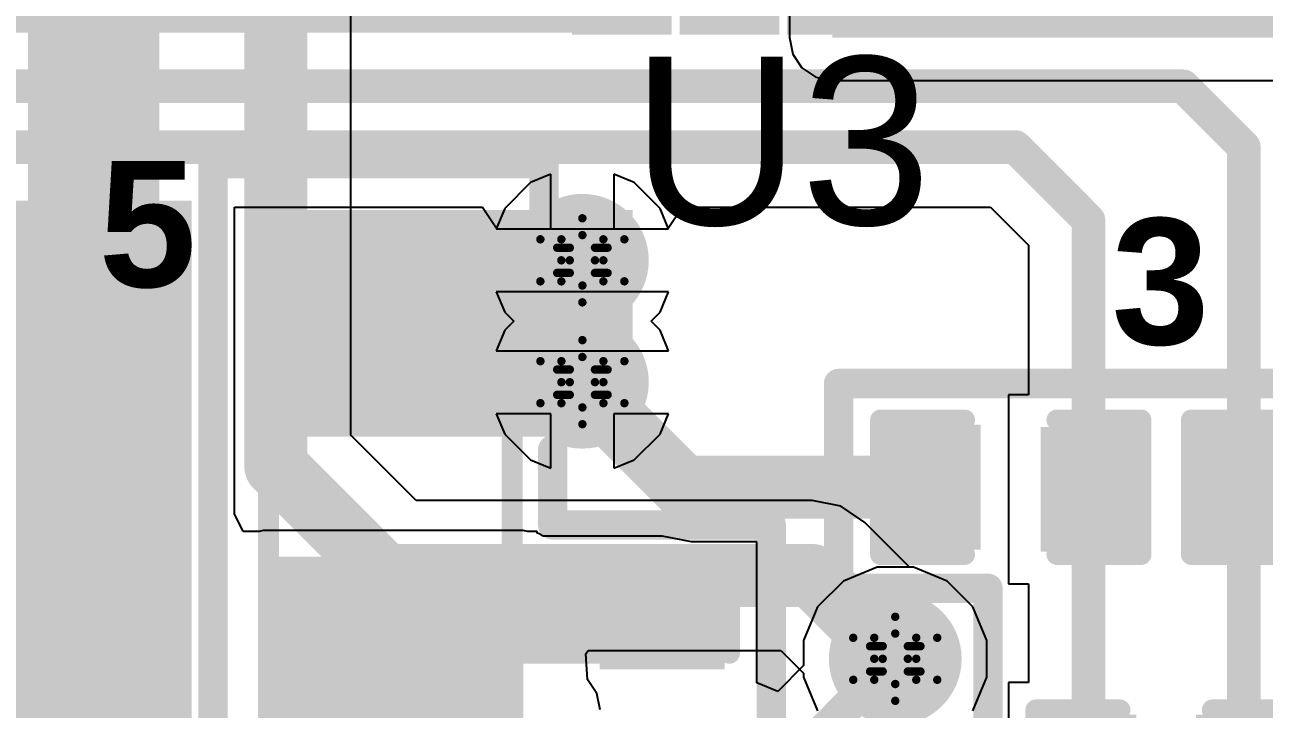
# Model space of a CAD drawing. Header units: inches. Extents: x -18 to 237, y -41 to 211.
# Drawn here: x 24.42 to 31.91, y 100.85 to 104.98 of the extents above; entities that cross this region are included whole.
import ezdxf

# ---------------------------------------------------------------- set-up
doc = ezdxf.new("R2010")
doc.units = ezdxf.units.IN
for name, color, linetype in [('Bottom Layer', 5, 'Continuous'), ('Bottom Solder', 6, 'Continuous'), ('Drill Drawing', 1, 'Continuous'), ('Top Layer', 1, 'Continuous'), ('Top Overlay', 2, 'Continuous'), ('Top Paste', 8, 'Continuous'), ('Top Solder', 216, 'Continuous'), ('Via Holes', 16, 'Continuous')]:
    doc.layers.add(name, color=color, linetype=linetype)
doc.styles.add('Arial', font='', dxfattribs={"height": 0.2})
doc.styles.add('Arial_Bold', font='', dxfattribs={"height": 0.2})
doc.styles.get('Arial').set_extended_font_data('Arial')
doc.styles.get('Arial_Bold').set_extended_font_data('Arial', bold=True)

# ---------------------------------------------------------------- blocks, each defined once
blk = doc.blocks.new('R___0805_8')
at = {"layer": 'Top Layer'}
for points in [[(-1.524, 0.635), (-0.508, 0.635), (-0.508, -0.635), (-1.524, -0.635)], [(0.508, 0.635), (1.524, 0.635), (1.524, -0.635), (0.508, -0.635)]]:
    blk.add_hatch(color=1, dxfattribs=at).paths.add_polyline_path(points)
at = {"layer": 'Top Paste'}
for points in [[(-1.524, 0.635), (-0.508, 0.635), (-0.508, -0.635), (-1.524, -0.635)], [(0.508, 0.635), (1.524, 0.635), (1.524, -0.635), (0.508, -0.635)]]:
    blk.add_hatch(color=8, dxfattribs=at).paths.add_polyline_path(points)
at = {"layer": 'Top Solder'}
for points in [[(-1.6256, 0.7366), (-0.4064, 0.7366), (-0.4064, -0.7366), (-1.6256, -0.7366)], [(0.4064, 0.7366), (1.6256, 0.7366), (1.6256, -0.7366), (0.4064, -0.7366)]]:
    blk.add_hatch(color=216, dxfattribs=at).paths.add_polyline_path(points)
at = {"layer": 'Top Overlay', "const_width": 0.127}
for points in [[(-1.6256, -0.7366), (-1.6256, 0.7366)], [(1.6256, 0.7366), (-1.6256, 0.7366)], [(1.6256, -0.7366), (1.6256, 0.7366)], [(1.6256, -0.7366), (-1.6256, -0.7366)]]:
    blk.add_lwpolyline(points, dxfattribs=at)
at = {"layer": 'Top Overlay', "const_width": 0.0635}
for points in [[(-1.65735, 0.7366, 1), (-1.59385, 0.7366, 1)], [(-1.65735, 0.7366, 1), (-1.59385, 0.7366, 1)], [(1.59385, 0.7366, 1), (1.65735, 0.7366, 1)], [(1.59385, 0.7366, 1), (1.65735, 0.7366, 1)], [(-1.65735, -0.7366, 1), (-1.59385, -0.7366, 1)], [(-1.65735, -0.7366, 1), (-1.59385, -0.7366, 1)], [(1.59385, -0.7366, 1), (1.65735, -0.7366, 1)], [(1.59385, -0.7366, 1), (1.65735, -0.7366, 1)]]:
    blk.add_lwpolyline(points, format="xyb", close=True, dxfattribs=at)
blk = doc.blocks.new('CSD25310Q2_33')
at = {"layer": 'Top Layer'}
for points in [[(-1.15, 0.85), (-0.695, 0.85), (-0.695, 0.45), (-1.15, 0.45)], [(-0.55, 0.85), (0.55, 0.85), (0.55, -0.2), (-0.55, -0.2)], [(1.15, 0.45), (0.695, 0.45), (0.695, 0.85), (1.15, 0.85)], [(-1.15, 0.2), (-0.695, 0.2), (-0.695, -0.2), (-1.15, -0.2)], [(1.15, -0.2), (0.695, -0.2), (0.695, 0.2), (1.15, 0.2)], [(-1.15, -0.45), (-0.695, -0.45), (-0.695, -0.85), (-1.15, -0.85)], [(-0.329, -0.45), (0.521, -0.45), (0.521, -0.85), (-0.329, -0.85)], [(1.15, -0.85), (0.695, -0.85), (0.695, -0.45), (1.15, -0.45)]]:
    blk.add_hatch(color=1, dxfattribs=at).paths.add_polyline_path(points)
at = {"layer": 'Top Paste'}
for points in [[(-0.5, 0.8), (0.5, 0.8), (0.5, -0.15), (-0.5, -0.15)], [(-0.279, -0.5), (0.471, -0.5), (0.471, -0.8), (-0.279, -0.8)]]:
    blk.add_hatch(color=8, dxfattribs=at).paths.add_polyline_path(points)
at = {"layer": 'Top Solder'}
for points in [[(-1.2516, 0.9516), (-0.5934, 0.9516), (-0.5934, 0.3484), (-1.2516, 0.3484)], [(-0.6516, 0.9516), (0.6516, 0.9516), (0.6516, -0.3016), (-0.6516, -0.3016)], [(1.2516, 0.3484), (0.5934, 0.3484), (0.5934, 0.9516), (1.2516, 0.9516)], [(-1.2516, 0.3016), (-0.5934, 0.3016), (-0.5934, -0.3016), (-1.2516, -0.3016)], [(1.2516, -0.3016), (0.5934, -0.3016), (0.5934, 0.3016), (1.2516, 0.3016)], [(-1.2516, -0.3484), (-0.5934, -0.3484), (-0.5934, -0.9516), (-1.2516, -0.9516)], [(-0.4306, -0.3484), (0.6226, -0.3484), (0.6226, -0.9516), (-0.4306, -0.9516)], [(1.2516, -0.9516), (0.5934, -0.9516), (0.5934, -0.3484), (1.2516, -0.3484)]]:
    blk.add_hatch(color=216, dxfattribs=at).paths.add_polyline_path(points)
at = {"layer": 'Top Overlay', "const_width": 0.127}
for points in [[(1, 1.0684), (-1, 1.0684)], [(-1.4478, 0.508), (-1.4478, 0.762)], [(-1.3208, 0.635), (-1.4478, 0.762)], [(-1.4478, 0.508), (-1.3208, 0.635)], [(1, -1.0684), (-1, -1.0684)]]:
    blk.add_lwpolyline(points, dxfattribs=at)
at = {"layer": 'Top Overlay', "const_width": 0.0635}
for points in [[(-1.0318, 1.0684, 1), (-0.9683, 1.0684, 1)], [(0.9683, 1.0684, 1), (1.0318, 1.0684, 1)], [(-1.4795, 0.762, 1), (-1.4161, 0.762, 1)], [(-1.4795, 0.762, 1), (-1.4161, 0.762, 1)], [(-1.3525, 0.635, 1), (-1.2891, 0.635, 1)], [(-1.3525, 0.635, 1), (-1.2891, 0.635, 1)], [(-1.4795, 0.508, 1), (-1.4161, 0.508, 1)], [(-1.4795, 0.508, 1), (-1.4161, 0.508, 1)], [(-1.0318, -1.0684, 1), (-0.9683, -1.0684, 1)], [(0.9683, -1.0684, 1), (1.0318, -1.0684, 1)]]:
    blk.add_lwpolyline(points, format="xyb", close=True, dxfattribs=at)
blk = doc.blocks.new('VLS5045EX_3R3N_102')
at = {"layer": 'Top Layer'}
for points in [[(-2.6, 2.1), (-1, 2.1), (-1, -2.1), (-2.6, -2.1)], [(1, 2.1), (2.6, 2.1), (2.6, -2.1), (1, -2.1)]]:
    blk.add_hatch(color=1, dxfattribs=at).paths.add_polyline_path(points)
at = {"layer": 'Top Paste'}
for points in [[(-2.6, 2.1), (-1, 2.1), (-1, -2.1), (-2.6, -2.1)], [(1, 2.1), (2.6, 2.1), (2.6, -2.1), (1, -2.1)]]:
    blk.add_hatch(color=8, dxfattribs=at).paths.add_polyline_path(points)
at = {"layer": 'Top Solder'}
for points in [[(-2.7016, 2.2016), (-0.8984, 2.2016), (-0.8984, -2.2016), (-2.7016, -2.2016)], [(0.8984, 2.2016), (2.7016, 2.2016), (2.7016, -2.2016), (0.8984, -2.2016)]]:
    blk.add_hatch(color=216, dxfattribs=at).paths.add_polyline_path(points)
at = {"layer": 'Top Overlay', "const_width": 0.127}
for points in [[(-2.54, 2.5654), (2.54, 2.5654)], [(-2.54, 2.5654), (-2.54, 2.3114)], [(2.54, 2.5654), (2.54, 2.3114)], [(-2.54, -2.3114), (-2.54, -2.5654)], [(2.54, -2.3114), (2.54, -2.5654)], [(-2.54, -2.5654), (2.54, -2.5654)]]:
    blk.add_lwpolyline(points, dxfattribs=at)
at = {"layer": 'Top Overlay', "const_width": 0.0635}
for points in [[(-2.5718, 2.5654, 1), (-2.5082, 2.5654, 1)], [(-2.5718, 2.5654, 1), (-2.5082, 2.5654, 1)], [(2.5082, 2.5654, 1), (2.5718, 2.5654, 1)], [(2.5082, 2.5654, 1), (2.5718, 2.5654, 1)], [(-2.5718, 2.3114, 1), (-2.5082, 2.3114, 1)], [(2.5082, 2.3114, 1), (2.5718, 2.3114, 1)], [(-2.5718, -2.3114, 1), (-2.5082, -2.3114, 1)], [(2.5082, -2.3114, 1), (2.5718, -2.3114, 1)], [(-2.5718, -2.5654, 1), (-2.5082, -2.5654, 1)], [(-2.5718, -2.5654, 1), (-2.5082, -2.5654, 1)], [(2.5082, -2.5654, 1), (2.5718, -2.5654, 1)], [(2.5082, -2.5654, 1), (2.5718, -2.5654, 1)]]:
    blk.add_lwpolyline(points, format="xyb", close=True, dxfattribs=at)
blk = doc.blocks.new('C___0402_146')
at = {"layer": 'Top Layer'}
for points in [[(-0.6985, -0.3175), (-0.6985, 0.3175), (-0.2413, 0.3175), (-0.2413, -0.3175)], [(0.2413, -0.3175), (0.2413, 0.3175), (0.6985, 0.3175), (0.6985, -0.3175)]]:
    blk.add_hatch(color=1, dxfattribs=at).paths.add_polyline_path(points)
at = {"layer": 'Top Paste'}
for points in [[(-0.6985, -0.3175), (-0.6985, 0.3175), (-0.2413, 0.3175), (-0.2413, -0.3175)], [(0.2413, -0.3175), (0.2413, 0.3175), (0.6985, 0.3175), (0.6985, -0.3175)]]:
    blk.add_hatch(color=8, dxfattribs=at).paths.add_polyline_path(points)
at = {"layer": 'Top Solder'}
for points in [[(-0.7585, -0.3775), (-0.7585, 0.3775), (-0.1813, 0.3775), (-0.1813, -0.3775)], [(0.1813, -0.3775), (0.1813, 0.3775), (0.7585, 0.3775), (0.7585, -0.3775)]]:
    blk.add_hatch(color=216, dxfattribs=at).paths.add_polyline_path(points)
at = {"layer": 'Top Overlay', "const_width": 0.127}
for points in [[(-0.7874, -0.4064), (-0.7874, 0.4064)], [(-0.2794, 0.4064), (-0.7874, 0.4064)], [(0.7874, 0.4064), (0.2794, 0.4064)], [(0.7874, -0.4064), (0.7874, 0.4064)], [(-0.2794, -0.4064), (-0.7874, -0.4064)], [(0.7874, -0.4064), (0.2794, -0.4064)]]:
    blk.add_lwpolyline(points, dxfattribs=at)
at = {"layer": 'Top Overlay', "const_width": 0.0635}
for points in [[(-0.8191, 0.4064, 1), (-0.7556, 0.4064, 1)], [(-0.8191, 0.4064, 1), (-0.7556, 0.4064, 1)], [(-0.3111, 0.4064, 1), (-0.2477, 0.4064, 1)], [(0.2477, 0.4064, 1), (0.3111, 0.4064, 1)], [(0.7556, 0.4064, 1), (0.8191, 0.4064, 1)], [(0.7556, 0.4064, 1), (0.8191, 0.4064, 1)], [(-0.8191, -0.4064, 1), (-0.7556, -0.4064, 1)], [(-0.8191, -0.4064, 1), (-0.7556, -0.4064, 1)], [(-0.3111, -0.4064, 1), (-0.2477, -0.4064, 1)], [(0.2477, -0.4064, 1), (0.3111, -0.4064, 1)], [(0.7556, -0.4064, 1), (0.8191, -0.4064, 1)], [(0.7556, -0.4064, 1), (0.8191, -0.4064, 1)]]:
    blk.add_lwpolyline(points, format="xyb", close=True, dxfattribs=at)
blk = doc.blocks.new('C___0402_151')
at = {"layer": 'Top Layer'}
for points in [[(-0.6985, -0.3175), (-0.6985, 0.3175), (-0.2413, 0.3175), (-0.2413, -0.3175)], [(0.2413, -0.3175), (0.2413, 0.3175), (0.6985, 0.3175), (0.6985, -0.3175)]]:
    blk.add_hatch(color=1, dxfattribs=at).paths.add_polyline_path(points)
at = {"layer": 'Top Paste'}
for points in [[(-0.6985, -0.3175), (-0.6985, 0.3175), (-0.2413, 0.3175), (-0.2413, -0.3175)], [(0.2413, -0.3175), (0.2413, 0.3175), (0.6985, 0.3175), (0.6985, -0.3175)]]:
    blk.add_hatch(color=8, dxfattribs=at).paths.add_polyline_path(points)
at = {"layer": 'Top Solder'}
for points in [[(-0.7585, -0.3775), (-0.7585, 0.3775), (-0.1813, 0.3775), (-0.1813, -0.3775)], [(0.1813, -0.3775), (0.1813, 0.3775), (0.7585, 0.3775), (0.7585, -0.3775)]]:
    blk.add_hatch(color=216, dxfattribs=at).paths.add_polyline_path(points)
at = {"layer": 'Top Overlay', "const_width": 0.127}
for points in [[(-0.7874, -0.4064), (-0.7874, 0.4064)], [(-0.7874, 0.4064), (-0.2794, 0.4064)], [(0.2794, 0.4064), (0.7874, 0.4064)], [(0.7874, -0.4064), (0.7874, 0.4064)], [(-0.7874, -0.4064), (-0.2794, -0.4064)], [(0.2794, -0.4064), (0.7874, -0.4064)]]:
    blk.add_lwpolyline(points, dxfattribs=at)
at = {"layer": 'Top Overlay', "const_width": 0.0635}
for points in [[(-0.8191, 0.4064, 1), (-0.7556, 0.4064, 1)], [(-0.8191, 0.4064, 1), (-0.7556, 0.4064, 1)], [(-0.3111, 0.4064, 1), (-0.2477, 0.4064, 1)], [(0.2477, 0.4064, 1), (0.3111, 0.4064, 1)], [(0.7556, 0.4064, 1), (0.8191, 0.4064, 1)], [(0.7556, 0.4064, 1), (0.8191, 0.4064, 1)], [(-0.8191, -0.4064, 1), (-0.7556, -0.4064, 1)], [(-0.8191, -0.4064, 1), (-0.7556, -0.4064, 1)], [(-0.3111, -0.4064, 1), (-0.2477, -0.4064, 1)], [(0.2477, -0.4064, 1), (0.3111, -0.4064, 1)], [(0.7556, -0.4064, 1), (0.8191, -0.4064, 1)], [(0.7556, -0.4064, 1), (0.8191, -0.4064, 1)]]:
    blk.add_lwpolyline(points, format="xyb", close=True, dxfattribs=at)
blk = doc.blocks.new('C___0402_152')
at = {"layer": 'Top Layer'}
for points in [[(-0.6985, -0.3175), (-0.6985, 0.3175), (-0.2413, 0.3175), (-0.2413, -0.3175)], [(0.2413, -0.3175), (0.2413, 0.3175), (0.6985, 0.3175), (0.6985, -0.3175)]]:
    blk.add_hatch(color=1, dxfattribs=at).paths.add_polyline_path(points)
at = {"layer": 'Top Paste'}
for points in [[(-0.6985, -0.3175), (-0.6985, 0.3175), (-0.2413, 0.3175), (-0.2413, -0.3175)], [(0.2413, -0.3175), (0.2413, 0.3175), (0.6985, 0.3175), (0.6985, -0.3175)]]:
    blk.add_hatch(color=8, dxfattribs=at).paths.add_polyline_path(points)
at = {"layer": 'Top Solder'}
for points in [[(-0.7585, -0.3775), (-0.7585, 0.3775), (-0.1813, 0.3775), (-0.1813, -0.3775)], [(0.1813, -0.3775), (0.1813, 0.3775), (0.7585, 0.3775), (0.7585, -0.3775)]]:
    blk.add_hatch(color=216, dxfattribs=at).paths.add_polyline_path(points)
at = {"layer": 'Top Overlay', "const_width": 0.127}
for points in [[(-0.7874, 0.4064), (-0.7874, -0.4064)], [(-0.2794, 0.4064), (-0.7874, 0.4064)], [(0.7874, 0.4064), (0.2794, 0.4064)], [(0.7874, 0.4064), (0.7874, -0.4064)], [(-0.2794, -0.4064), (-0.7874, -0.4064)], [(0.7874, -0.4064), (0.2794, -0.4064)]]:
    blk.add_lwpolyline(points, dxfattribs=at)
at = {"layer": 'Top Overlay', "const_width": 0.0635}
for points in [[(-0.8191, 0.4064, 1), (-0.7556, 0.4064, 1)], [(-0.8191, 0.4064, 1), (-0.7556, 0.4064, 1)], [(-0.3111, 0.4064, 1), (-0.2477, 0.4064, 1)], [(0.2477, 0.4064, 1), (0.3111, 0.4064, 1)], [(0.7556, 0.4064, 1), (0.8191, 0.4064, 1)], [(0.7556, 0.4064, 1), (0.8191, 0.4064, 1)], [(-0.8191, -0.4064, 1), (-0.7556, -0.4064, 1)], [(-0.8191, -0.4064, 1), (-0.7556, -0.4064, 1)], [(-0.3111, -0.4064, 1), (-0.2477, -0.4064, 1)], [(0.2477, -0.4064, 1), (0.3111, -0.4064, 1)], [(0.7556, -0.4064, 1), (0.8191, -0.4064, 1)], [(0.7556, -0.4064, 1), (0.8191, -0.4064, 1)]]:
    blk.add_lwpolyline(points, format="xyb", close=True, dxfattribs=at)
blk = doc.blocks.new('C___0402_153')
at = {"layer": 'Top Layer'}
for points in [[(-0.6985, -0.3048), (-0.6985, 0.3302), (-0.2413, 0.3302), (-0.2413, -0.3048)], [(0.2413, -0.3175), (0.2413, 0.3175), (0.6985, 0.3175), (0.6985, -0.3175)]]:
    blk.add_hatch(color=1, dxfattribs=at).paths.add_polyline_path(points)
at = {"layer": 'Top Paste'}
for points in [[(-0.6985, -0.3048), (-0.6985, 0.3302), (-0.2413, 0.3302), (-0.2413, -0.3048)], [(0.2413, -0.3175), (0.2413, 0.3175), (0.6985, 0.3175), (0.6985, -0.3175)]]:
    blk.add_hatch(color=8, dxfattribs=at).paths.add_polyline_path(points)
at = {"layer": 'Top Solder'}
for points in [[(-0.7585, -0.3648), (-0.7585, 0.3902), (-0.1813, 0.3902), (-0.1813, -0.3648)], [(0.1813, -0.3775), (0.1813, 0.3775), (0.7585, 0.3775), (0.7585, -0.3775)]]:
    blk.add_hatch(color=216, dxfattribs=at).paths.add_polyline_path(points)
at = {"layer": 'Top Overlay', "const_width": 0.127}
for points in [[(-0.7874, 0.4064), (-0.7874, -0.4064)], [(-0.2794, 0.4064), (-0.7874, 0.4064)], [(0.7874, 0.4064), (0.2794, 0.4064)], [(0.7874, 0.4064), (0.7874, -0.4064)], [(-0.2794, -0.4064), (-0.7874, -0.4064)], [(0.7874, -0.4064), (0.2794, -0.4064)]]:
    blk.add_lwpolyline(points, dxfattribs=at)
at = {"layer": 'Top Overlay', "const_width": 0.0635}
for points in [[(-0.8191, 0.4064, 1), (-0.7556, 0.4064, 1)], [(-0.8191, 0.4064, 1), (-0.7556, 0.4064, 1)], [(-0.3111, 0.4064, 1), (-0.2477, 0.4064, 1)], [(0.2477, 0.4064, 1), (0.3111, 0.4064, 1)], [(0.7556, 0.4064, 1), (0.8191, 0.4064, 1)], [(0.7556, 0.4064, 1), (0.8191, 0.4064, 1)], [(-0.8191, -0.4064, 1), (-0.7556, -0.4064, 1)], [(-0.8191, -0.4064, 1), (-0.7556, -0.4064, 1)], [(-0.3111, -0.4064, 1), (-0.2477, -0.4064, 1)], [(0.2477, -0.4064, 1), (0.3111, -0.4064, 1)], [(0.7556, -0.4064, 1), (0.8191, -0.4064, 1)], [(0.7556, -0.4064, 1), (0.8191, -0.4064, 1)]]:
    blk.add_lwpolyline(points, format="xyb", close=True, dxfattribs=at)

msp = doc.modelspace()

# ---------------------------------------------------------------- hatches: boundary and pattern name
at = {"layer": 'Bottom Layer'}
for points in [[(24.4348, 99.9012), (25.2286, 99.9012), (25.2286, 107.9784), (24.4348, 107.9784)], [(29.2989, 104.905), (32.0802, 104.905), (32.0802, 107.0975), (29.2989, 107.0975)]]:
    msp.add_hatch(color=5, dxfattribs=at).paths.add_polyline_path(points)
h = msp.add_hatch(color=5, dxfattribs=at)
edge = h.paths.add_edge_path()
edge.add_arc((27.7876, 103.5588), 0.3, 0, 360)
h = msp.add_hatch(color=5, dxfattribs=at)
edge = h.paths.add_edge_path()
edge.add_arc((27.7876, 102.8222), 0.3, 0, 360)
h = msp.add_hatch(color=5, dxfattribs=at)
edge = h.paths.add_edge_path()
edge.add_arc((29.6799, 101.1502), 0.3, 0, 360)
at = {"layer": 'Bottom Solder'}
h = msp.add_hatch(color=6, dxfattribs=at)
edge = h.paths.add_edge_path()
edge.add_arc((27.7876, 103.5588), 0.4016, 0, 360)
h = msp.add_hatch(color=6, dxfattribs=at)
edge = h.paths.add_edge_path()
edge.add_arc((27.7876, 102.8222), 0.4016, 0, 360)
h = msp.add_hatch(color=6, dxfattribs=at)
edge = h.paths.add_edge_path()
edge.add_arc((29.6799, 101.1502), 0.4016, 0, 360)
at = {"layer": 'Top Layer'}
for points in [[(22.3842, 104.9352), (28.2266, 104.9352), (28.2266, 106.504), (22.3842, 106.504)], [(19.6596, 100.2032), (25.4254, 100.2032), (25.4254, 103.9192), (19.6596, 103.9192)], [(25.991, 102.492), (28.0924, 102.492), (28.0924, 103.8636), (25.991, 103.8636)], [(25.8579, 100.1016), (27.4303, 100.1016), (27.4303, 101.6665), (25.8579, 101.6665)]]:
    msp.add_hatch(color=1, dxfattribs=at).paths.add_polyline_path(points)
h = msp.add_hatch(color=1, dxfattribs=at)
edge = h.paths.add_edge_path()
edge.add_arc((27.7876, 103.5588), 0.3, 0, 360)
h = msp.add_hatch(color=1, dxfattribs=at)
edge = h.paths.add_edge_path()
edge.add_arc((27.7876, 102.8222), 0.3, 0, 360)
h = msp.add_hatch(color=1, dxfattribs=at)
edge = h.paths.add_edge_path()
edge.add_arc((29.6799, 101.1502), 0.3, 0, 360)
at = {"layer": 'Top Solder'}
h = msp.add_hatch(color=216, dxfattribs=at)
edge = h.paths.add_edge_path()
edge.add_arc((27.7876, 103.5588), 0.4016, 0, 360)
h = msp.add_hatch(color=216, dxfattribs=at)
edge = h.paths.add_edge_path()
edge.add_arc((27.7876, 102.8222), 0.4016, 0, 360)
h = msp.add_hatch(color=216, dxfattribs=at)
edge = h.paths.add_edge_path()
edge.add_arc((29.6799, 101.1502), 0.4016, 0, 360)
at = {"layer": 'Via Holes'}
h = msp.add_hatch(color=7, dxfattribs=at)
edge = h.paths.add_edge_path()
edge.add_arc((27.7876, 103.5588), 0.15, 0, 360)
h = msp.add_hatch(color=7, dxfattribs=at)
edge = h.paths.add_edge_path()
edge.add_arc((27.7876, 102.8222), 0.15, 0, 360)
h = msp.add_hatch(color=7, dxfattribs=at)
edge = h.paths.add_edge_path()
edge.add_arc((29.6799, 101.1502), 0.15, 0, 360)

# ---------------------------------------------------------------- linework, layer by layer
at = {"layer": 'Bottom Layer'}
for p, q in [((29.0399, 107.0975), (29.0399, 104.905)), ((26.3866, 102.5019), (26.3866, 106.7672)), ((29.0399, 104.905), (29.0596, 104.8059)), ((29.0596, 104.8059), (29.1158, 104.7219)), ((29.1158, 104.7219), (29.1998, 104.6657)), ((29.1998, 104.6657), (29.2989, 104.646)), ((29.2989, 104.646), (32.0802, 104.646)), ((27.5971, 104.0795), (27.4738, 104.0285)), ((27.5971, 103.7493), (27.5971, 104.0795)), ((28.1014, 104.0285), (27.9781, 104.0795)), ((27.9781, 104.0795), (27.9781, 103.7493)), ((27.4738, 104.0285), (27.3179, 103.8726)), ((28.2573, 103.8726), (28.1014, 104.0285)), ((27.3179, 103.8726), (27.2669, 103.7493)), ((28.3083, 103.7493), (28.2573, 103.8726)), ((27.2669, 103.7493), (27.5971, 103.7493)), ((27.9781, 103.7493), (28.3083, 103.7493)), ((28.3083, 103.3683), (27.2669, 103.3683)), ((27.2669, 103.3683), (27.3179, 103.245)), ((28.2573, 103.245), (28.3083, 103.3683)), ((27.3179, 103.245), (27.3724, 103.1905)), ((28.2028, 103.1905), (28.2573, 103.245)), ((27.3724, 103.1905), (27.3179, 103.136)), ((28.2573, 103.136), (28.2028, 103.1905)), ((27.3179, 103.136), (27.2669, 103.0127)), ((28.3083, 103.0127), (28.2573, 103.136)), ((27.2669, 103.0127), (28.3083, 103.0127)), ((27.5971, 102.6317), (27.2669, 102.6317)), ((27.2669, 102.6317), (27.3179, 102.5084)), ((27.5971, 102.3015), (27.5971, 102.6317)), ((28.3083, 102.6317), (27.9781, 102.6317)), ((27.9781, 102.6317), (27.9781, 102.3015)), ((28.2573, 102.5084), (28.3083, 102.6317)), ((26.7815, 102.107), (26.3866, 102.5019)), ((27.3179, 102.5084), (27.4738, 102.3525)), ((28.1014, 102.3525), (28.2573, 102.5084)), ((27.4738, 102.3525), (27.5971, 102.3015)), ((27.9781, 102.3015), (28.1014, 102.3525)), ((29.1764, 102.107), (26.7815, 102.107)), ((29.3498, 102.0725), (29.1764, 102.107)), ((29.4968, 101.9743), (29.3498, 102.0725)), ((29.7668, 101.7042), (29.4968, 101.9743)), ((29.7901, 101.7042), (29.7668, 101.7042)), ((29.9937, 101.6199), (29.7901, 101.7042)), ((30.1496, 101.4641), (29.9937, 101.6199)), ((30.2339, 101.2604), (30.1496, 101.4641)), ((27.8091, 101.1803), (27.8228, 101.2006)), ((27.8228, 101.2006), (28.9886, 101.2006)), ((28.9886, 101.2006), (29.1259, 101.0633)), ((30.2339, 101.04), (30.2339, 101.2604)), ((27.8183, 101.0241), (27.8091, 101.1803)), ((29.1259, 101.0633), (29.1259, 101.04)), ((27.8745, 100.9401), (27.8183, 101.0241)), ((29.1259, 101.04), (29.2102, 100.8364)), ((30.1496, 100.8364), (30.2339, 101.04)), ((27.8942, 100.841), (27.8745, 100.9401))]:
    msp.add_line(p, q, dxfattribs=at)
at = {"layer": 'Bottom Layer', "const_width": 0.381}
for points in [[(25.9334, 102.3142), (25.9334, 107.0975)], [(25.9334, 102.3142), (26.5938, 101.6538)], [(26.5938, 101.6538), (29.1764, 101.6538)], [(29.1764, 101.6538), (29.6799, 101.1502)]]:
    msp.add_lwpolyline(points, dxfattribs=at)
at = {"layer": 'Bottom Layer', "const_width": 0.1905}
for points in [[(25.8382, 102.3142, 1), (26.0287, 102.3142, 1)], [(25.8382, 102.3142, 1), (26.0287, 102.3142, 1)], [(26.4986, 101.6538, 1), (26.6891, 101.6538, 1)], [(26.4986, 101.6538, 1), (26.6891, 101.6538, 1)], [(29.0811, 101.6538, 1), (29.2716, 101.6538, 1)], [(29.0811, 101.6538, 1), (29.2716, 101.6538, 1)], [(29.5847, 101.1502, 1), (29.7752, 101.1502, 1)]]:
    msp.add_lwpolyline(points, format="xyb", close=True, dxfattribs=at)
at = {"layer": 'Drill Drawing', "const_width": 0.0508}
for points in [[(27.6606, 103.6858), (27.7876, 103.8128)], [(27.7876, 103.8128), (27.9146, 103.6858)], [(27.5336, 103.6858), (27.6606, 103.5588)], [(27.5336, 103.6858), (27.6606, 103.6858)], [(27.7114, 103.635), (27.7876, 103.7112)], [(27.7876, 103.7112), (27.8638, 103.635)], [(27.9146, 103.6858), (28.0416, 103.6858)], [(27.9146, 103.5588), (28.0416, 103.6858)], [(27.6352, 103.635), (27.7114, 103.5588)], [(27.6352, 103.635), (27.7114, 103.635)], [(27.8638, 103.635), (27.94, 103.635)], [(27.8638, 103.5588), (27.94, 103.635)], [(27.5336, 103.4318), (27.6606, 103.5588)], [(27.6352, 103.4826), (27.7114, 103.5588)], [(27.8638, 103.5588), (27.94, 103.4826)], [(27.9146, 103.5588), (28.0416, 103.4318)], [(27.5336, 103.4318), (27.6606, 103.4318)], [(27.6352, 103.4826), (27.7114, 103.4826)], [(27.6606, 103.4318), (27.7876, 103.3048)], [(27.7114, 103.4826), (27.7876, 103.4064)], [(27.7876, 103.4064), (27.8638, 103.4826)], [(27.7876, 103.3048), (27.9146, 103.4318)], [(27.8638, 103.4826), (27.94, 103.4826)], [(27.9146, 103.4318), (28.0416, 103.4318)], [(27.6606, 102.9492), (27.7876, 103.0762)], [(27.7876, 103.0762), (27.9146, 102.9492)], [(27.7114, 102.8984), (27.7876, 102.9746)], [(27.7876, 102.9746), (27.8638, 102.8984)], [(27.5336, 102.9492), (27.6606, 102.8222)], [(27.5336, 102.9492), (27.6606, 102.9492)], [(27.6352, 102.8984), (27.7114, 102.8222)], [(27.6352, 102.8984), (27.7114, 102.8984)], [(27.8638, 102.8984), (27.94, 102.8984)], [(27.8638, 102.8222), (27.94, 102.8984)], [(27.9146, 102.9492), (28.0416, 102.9492)], [(27.9146, 102.8222), (28.0416, 102.9492)], [(27.5336, 102.6952), (27.6606, 102.8222)], [(27.6352, 102.746), (27.7114, 102.8222)], [(27.8638, 102.8222), (27.94, 102.746)], [(27.9146, 102.8222), (28.0416, 102.6952)], [(27.6352, 102.746), (27.7114, 102.746)], [(27.7114, 102.746), (27.7876, 102.6698)], [(27.7876, 102.6698), (27.8638, 102.746)], [(27.8638, 102.746), (27.94, 102.746)], [(27.5336, 102.6952), (27.6606, 102.6952)], [(27.6606, 102.6952), (27.7876, 102.5682)], [(27.7876, 102.5682), (27.9146, 102.6952)], [(27.9146, 102.6952), (28.0416, 102.6952)], [(29.5529, 101.2772), (29.6799, 101.4042)], [(29.6799, 101.4042), (29.8069, 101.2772)], [(29.4259, 101.2772), (29.5529, 101.1502)], [(29.4259, 101.2772), (29.5529, 101.2772)], [(29.6037, 101.2264), (29.6799, 101.3026)], [(29.6799, 101.3026), (29.7561, 101.2264)], [(29.8069, 101.2772), (29.9339, 101.2772)], [(29.8069, 101.1502), (29.9339, 101.2772)], [(29.5275, 101.2264), (29.6037, 101.1502)], [(29.5275, 101.2264), (29.6037, 101.2264)], [(29.7561, 101.2264), (29.8323, 101.2264)], [(29.7561, 101.1502), (29.8323, 101.2264)], [(29.4259, 101.0232), (29.5529, 101.1502)], [(29.5275, 101.074), (29.6037, 101.1502)], [(29.7561, 101.1502), (29.8323, 101.074)], [(29.8069, 101.1502), (29.9339, 101.0232)], [(29.4259, 101.0232), (29.5529, 101.0232)], [(29.5275, 101.074), (29.6037, 101.074)], [(29.5529, 101.0232), (29.6799, 100.8962)], [(29.6037, 101.074), (29.6799, 100.9978)], [(29.6799, 100.9978), (29.7561, 101.074)], [(29.6799, 100.8962), (29.8069, 101.0232)], [(29.7561, 101.074), (29.8323, 101.074)], [(29.8069, 101.0232), (29.9339, 101.0232)]]:
    msp.add_lwpolyline(points, dxfattribs=at)
at = {"layer": 'Drill Drawing', "const_width": 0.0254}
for points in [[(27.7749, 103.8128, 1), (27.8003, 103.8128, 1)], [(27.7749, 103.8128, 1), (27.8003, 103.8128, 1)], [(27.5209, 103.6858, 1), (27.5463, 103.6858, 1)], [(27.5209, 103.6858, 1), (27.5463, 103.6858, 1)], [(27.6479, 103.6858, 1), (27.6733, 103.6858, 1)], [(27.6479, 103.6858, 1), (27.6733, 103.6858, 1)], [(27.7749, 103.7112, 1), (27.8003, 103.7112, 1)], [(27.7749, 103.7112, 1), (27.8003, 103.7112, 1)], [(27.9019, 103.6858, 1), (27.9273, 103.6858, 1)], [(27.9019, 103.6858, 1), (27.9273, 103.6858, 1)], [(28.0289, 103.6858, 1), (28.0543, 103.6858, 1)], [(28.0289, 103.6858, 1), (28.0543, 103.6858, 1)], [(27.6225, 103.635, 1), (27.6479, 103.635, 1)], [(27.6225, 103.635, 1), (27.6479, 103.635, 1)], [(27.6987, 103.635, 1), (27.7241, 103.635, 1)], [(27.6987, 103.635, 1), (27.7241, 103.635, 1)], [(27.8511, 103.635, 1), (27.8765, 103.635, 1)], [(27.8511, 103.635, 1), (27.8765, 103.635, 1)], [(27.9273, 103.635, 1), (27.9527, 103.635, 1)], [(27.9273, 103.635, 1), (27.9527, 103.635, 1)], [(27.6479, 103.5588, 1), (27.6733, 103.5588, 1)], [(27.6479, 103.5588, 1), (27.6733, 103.5588, 1)], [(27.6987, 103.5588, 1), (27.7241, 103.5588, 1)], [(27.6987, 103.5588, 1), (27.7241, 103.5588, 1)], [(27.8511, 103.5588, 1), (27.8765, 103.5588, 1)], [(27.8511, 103.5588, 1), (27.8765, 103.5588, 1)], [(27.9019, 103.5588, 1), (27.9273, 103.5588, 1)], [(27.9019, 103.5588, 1), (27.9273, 103.5588, 1)], [(27.5209, 103.4318, 1), (27.5463, 103.4318, 1)], [(27.5209, 103.4318, 1), (27.5463, 103.4318, 1)], [(27.6225, 103.4826, 1), (27.6479, 103.4826, 1)], [(27.6225, 103.4826, 1), (27.6479, 103.4826, 1)], [(27.6479, 103.4318, 1), (27.6733, 103.4318, 1)], [(27.6479, 103.4318, 1), (27.6733, 103.4318, 1)], [(27.6987, 103.4826, 1), (27.7241, 103.4826, 1)], [(27.6987, 103.4826, 1), (27.7241, 103.4826, 1)], [(27.8511, 103.4826, 1), (27.8765, 103.4826, 1)], [(27.8511, 103.4826, 1), (27.8765, 103.4826, 1)], [(27.9019, 103.4318, 1), (27.9273, 103.4318, 1)], [(27.9019, 103.4318, 1), (27.9273, 103.4318, 1)], [(27.9273, 103.4826, 1), (27.9527, 103.4826, 1)], [(27.9273, 103.4826, 1), (27.9527, 103.4826, 1)], [(28.0289, 103.4318, 1), (28.0543, 103.4318, 1)], [(28.0289, 103.4318, 1), (28.0543, 103.4318, 1)], [(27.7749, 103.4064, 1), (27.8003, 103.4064, 1)], [(27.7749, 103.4064, 1), (27.8003, 103.4064, 1)], [(27.7749, 103.3048, 1), (27.8003, 103.3048, 1)], [(27.7749, 103.3048, 1), (27.8003, 103.3048, 1)], [(27.7749, 103.0762, 1), (27.8003, 103.0762, 1)], [(27.7749, 103.0762, 1), (27.8003, 103.0762, 1)], [(27.7749, 102.9746, 1), (27.8003, 102.9746, 1)], [(27.7749, 102.9746, 1), (27.8003, 102.9746, 1)], [(27.5209, 102.9492, 1), (27.5463, 102.9492, 1)], [(27.5209, 102.9492, 1), (27.5463, 102.9492, 1)], [(27.6225, 102.8984, 1), (27.6479, 102.8984, 1)], [(27.6225, 102.8984, 1), (27.6479, 102.8984, 1)], [(27.6479, 102.9492, 1), (27.6733, 102.9492, 1)], [(27.6479, 102.9492, 1), (27.6733, 102.9492, 1)], [(27.6987, 102.8984, 1), (27.7241, 102.8984, 1)], [(27.6987, 102.8984, 1), (27.7241, 102.8984, 1)], [(27.8511, 102.8984, 1), (27.8765, 102.8984, 1)], [(27.8511, 102.8984, 1), (27.8765, 102.8984, 1)], [(27.9019, 102.9492, 1), (27.9273, 102.9492, 1)], [(27.9019, 102.9492, 1), (27.9273, 102.9492, 1)], [(27.9273, 102.8984, 1), (27.9527, 102.8984, 1)], [(27.9273, 102.8984, 1), (27.9527, 102.8984, 1)], [(28.0289, 102.9492, 1), (28.0543, 102.9492, 1)], [(28.0289, 102.9492, 1), (28.0543, 102.9492, 1)], [(27.6479, 102.8222, 1), (27.6733, 102.8222, 1)], [(27.6479, 102.8222, 1), (27.6733, 102.8222, 1)], [(27.6987, 102.8222, 1), (27.7241, 102.8222, 1)], [(27.6987, 102.8222, 1), (27.7241, 102.8222, 1)], [(27.8511, 102.8222, 1), (27.8765, 102.8222, 1)], [(27.8511, 102.8222, 1), (27.8765, 102.8222, 1)], [(27.9019, 102.8222, 1), (27.9273, 102.8222, 1)], [(27.9019, 102.8222, 1), (27.9273, 102.8222, 1)], [(27.6225, 102.746, 1), (27.6479, 102.746, 1)], [(27.6225, 102.746, 1), (27.6479, 102.746, 1)], [(27.6987, 102.746, 1), (27.7241, 102.746, 1)], [(27.6987, 102.746, 1), (27.7241, 102.746, 1)], [(27.8511, 102.746, 1), (27.8765, 102.746, 1)], [(27.8511, 102.746, 1), (27.8765, 102.746, 1)], [(27.9273, 102.746, 1), (27.9527, 102.746, 1)], [(27.9273, 102.746, 1), (27.9527, 102.746, 1)], [(27.5209, 102.6952, 1), (27.5463, 102.6952, 1)], [(27.5209, 102.6952, 1), (27.5463, 102.6952, 1)], [(27.6479, 102.6952, 1), (27.6733, 102.6952, 1)], [(27.6479, 102.6952, 1), (27.6733, 102.6952, 1)], [(27.7749, 102.6698, 1), (27.8003, 102.6698, 1)], [(27.7749, 102.6698, 1), (27.8003, 102.6698, 1)], [(27.9019, 102.6952, 1), (27.9273, 102.6952, 1)], [(27.9019, 102.6952, 1), (27.9273, 102.6952, 1)], [(28.0289, 102.6952, 1), (28.0543, 102.6952, 1)], [(28.0289, 102.6952, 1), (28.0543, 102.6952, 1)], [(27.7749, 102.5682, 1), (27.8003, 102.5682, 1)], [(27.7749, 102.5682, 1), (27.8003, 102.5682, 1)], [(29.6672, 101.4042, 1), (29.6926, 101.4042, 1)], [(29.6672, 101.4042, 1), (29.6926, 101.4042, 1)], [(29.4132, 101.2772, 1), (29.4386, 101.2772, 1)], [(29.4132, 101.2772, 1), (29.4386, 101.2772, 1)], [(29.5402, 101.2772, 1), (29.5656, 101.2772, 1)], [(29.5402, 101.2772, 1), (29.5656, 101.2772, 1)], [(29.6672, 101.3026, 1), (29.6926, 101.3026, 1)], [(29.6672, 101.3026, 1), (29.6926, 101.3026, 1)], [(29.7942, 101.2772, 1), (29.8196, 101.2772, 1)], [(29.7942, 101.2772, 1), (29.8196, 101.2772, 1)], [(29.9212, 101.2772, 1), (29.9466, 101.2772, 1)], [(29.9212, 101.2772, 1), (29.9466, 101.2772, 1)], [(29.5148, 101.2264, 1), (29.5402, 101.2264, 1)], [(29.5148, 101.2264, 1), (29.5402, 101.2264, 1)], [(29.591, 101.2264, 1), (29.6164, 101.2264, 1)], [(29.591, 101.2264, 1), (29.6164, 101.2264, 1)], [(29.7434, 101.2264, 1), (29.7688, 101.2264, 1)], [(29.7434, 101.2264, 1), (29.7688, 101.2264, 1)], [(29.8196, 101.2264, 1), (29.845, 101.2264, 1)], [(29.8196, 101.2264, 1), (29.845, 101.2264, 1)], [(29.5402, 101.1502, 1), (29.5656, 101.1502, 1)], [(29.5402, 101.1502, 1), (29.5656, 101.1502, 1)], [(29.591, 101.1502, 1), (29.6164, 101.1502, 1)], [(29.591, 101.1502, 1), (29.6164, 101.1502, 1)], [(29.7434, 101.1502, 1), (29.7688, 101.1502, 1)], [(29.7434, 101.1502, 1), (29.7688, 101.1502, 1)], [(29.7942, 101.1502, 1), (29.8196, 101.1502, 1)], [(29.7942, 101.1502, 1), (29.8196, 101.1502, 1)], [(29.4132, 101.0232, 1), (29.4386, 101.0232, 1)], [(29.4132, 101.0232, 1), (29.4386, 101.0232, 1)], [(29.5148, 101.074, 1), (29.5402, 101.074, 1)], [(29.5148, 101.074, 1), (29.5402, 101.074, 1)], [(29.5402, 101.0232, 1), (29.5656, 101.0232, 1)], [(29.5402, 101.0232, 1), (29.5656, 101.0232, 1)], [(29.591, 101.074, 1), (29.6164, 101.074, 1)], [(29.591, 101.074, 1), (29.6164, 101.074, 1)], [(29.7434, 101.074, 1), (29.7688, 101.074, 1)], [(29.7434, 101.074, 1), (29.7688, 101.074, 1)], [(29.7942, 101.0232, 1), (29.8196, 101.0232, 1)], [(29.7942, 101.0232, 1), (29.8196, 101.0232, 1)], [(29.8196, 101.074, 1), (29.845, 101.074, 1)], [(29.8196, 101.074, 1), (29.845, 101.074, 1)], [(29.9212, 101.0232, 1), (29.9466, 101.0232, 1)], [(29.9212, 101.0232, 1), (29.9466, 101.0232, 1)], [(29.6672, 100.9978, 1), (29.6926, 100.9978, 1)], [(29.6672, 100.9978, 1), (29.6926, 100.9978, 1)], [(29.6672, 100.8962, 1), (29.6926, 100.8962, 1)], [(29.6672, 100.8962, 1), (29.6926, 100.8962, 1)]]:
    msp.add_lwpolyline(points, format="xyb", close=True, dxfattribs=at)
at = {"layer": 'Top Layer'}
for p, q in [((25.6844, 102.0257), (25.6844, 103.881)), ((25.6844, 103.881), (27.1839, 103.881)), ((27.1839, 103.881), (27.2688, 103.754)), ((28.3064, 103.754), (28.3913, 103.881)), ((28.3913, 103.881), (30.2558, 103.881)), ((30.2558, 103.881), (30.4857, 103.651)), ((27.2688, 103.754), (27.2669, 103.7493)), ((27.2669, 103.7493), (28.3083, 103.7493)), ((28.3083, 103.7493), (28.3064, 103.754)), ((30.4857, 103.651), (30.4857, 102.746)), ((28.3083, 103.3683), (27.2669, 103.3683)), ((27.2669, 103.3683), (27.3179, 103.245)), ((28.2573, 103.245), (28.3083, 103.3683)), ((27.3179, 103.245), (27.3724, 103.1905)), ((28.2028, 103.1905), (28.2573, 103.245)), ((27.3724, 103.1905), (27.3179, 103.136)), ((28.2573, 103.136), (28.2028, 103.1905)), ((27.3179, 103.136), (27.2669, 103.0127)), ((28.3083, 103.0127), (28.2573, 103.136)), ((27.2669, 103.0127), (28.3083, 103.0127)), ((30.4857, 102.746), (30.3657, 102.746)), ((30.3657, 102.746), (30.3657, 101.603)), ((27.5971, 102.6317), (27.2669, 102.6317)), ((27.2669, 102.6317), (27.3179, 102.5084)), ((27.5971, 102.3015), (27.5971, 102.6317)), ((28.3083, 102.6317), (27.9781, 102.6317)), ((27.9781, 102.6317), (27.9781, 102.3015)), ((28.2573, 102.5084), (28.3083, 102.6317)), ((27.3179, 102.5084), (27.4738, 102.3525)), ((28.1014, 102.3525), (28.2573, 102.5084)), ((27.4738, 102.3525), (27.5971, 102.3015)), ((27.9781, 102.3015), (28.1014, 102.3525)), ((25.737, 101.9205), (25.6844, 102.0257)), ((25.8329, 101.9205), (25.737, 101.9205)), ((25.8579, 101.9255), (25.8329, 101.9205)), ((27.4303, 101.9255), (25.8579, 101.9255)), ((27.4553, 101.9205), (27.4303, 101.9255)), ((27.515, 101.9205), (27.4553, 101.9205)), ((27.515, 101.9086), (27.515, 101.9205)), ((27.5294, 101.9058), (27.515, 101.9086)), ((27.5495, 101.8924), (27.5294, 101.9058)), ((28.2703, 101.8924), (27.5495, 101.8924)), ((28.448, 101.857), (28.2703, 101.8924)), ((28.8418, 101.857), (28.448, 101.857)), ((28.8418, 101.0045), (28.8418, 101.857)), ((29.5697, 101.7042), (29.3661, 101.6199)), ((29.7901, 101.7042), (29.5697, 101.7042)), ((29.9937, 101.6199), (29.7901, 101.7042)), ((29.3661, 101.6199), (29.2102, 101.4641)), ((30.1496, 101.4641), (29.9937, 101.6199)), ((30.3657, 101.603), (30.4857, 101.603)), ((30.4857, 101.603), (30.4857, 101.0061)), ((29.2102, 101.4641), (29.1259, 101.2604)), ((30.2339, 101.2604), (30.1496, 101.4641)), ((29.1259, 101.2604), (29.1259, 101.109)), ((30.2339, 101.04), (30.2339, 101.2604)), ((29.1259, 101.109), (28.9688, 100.9519)), ((28.9688, 100.9519), (28.8418, 101.0045)), ((30.1496, 100.8364), (30.2339, 101.04)), ((30.4857, 101.0061), (30.3657, 101.0061)), ((30.3657, 101.0061), (30.3657, 100.1687))]:
    msp.add_line(p, q, dxfattribs=at)
for points, const_width in [([(23.4685, 104.6108), (31.4208, 104.6108)], 0.2032), ([(31.4208, 104.6108), (31.7881, 104.2435)], 0.2032), ([(23.4685, 104.2435), (30.406, 104.2435)], 0.2032), ([(30.406, 104.2435), (30.8483, 103.8012)], 0.2032), ([(31.7881, 102.1872), (31.7881, 104.2435)], 0.2032), ([(30.8483, 99.8904), (30.8483, 103.8012)], 0.2032), ([(27.7876, 102.7968), (27.7876, 102.8222)], 0.381), ([(27.7876, 102.7968), (28.3972, 102.1872)], 0.381), ([(28.3972, 102.1872), (29.9085, 102.1872)], 0.381), ([(31.7881, 100.4346), (31.7881, 102.1872)], 0.2032), ([(26.626, 101.1585), (26.8463, 101.3788)], 0.508), ([(26.8463, 101.3788), (26.8508, 101.3744)], 0.508), ([(26.8508, 101.3744), (28.2703, 101.3744)], 0.508), ([(29.0246, 100.4949), (29.6799, 101.1502)], 0.2032)]:
    msp.add_lwpolyline(points, dxfattribs=dict(at, const_width=const_width))
for points, const_width in [([(31.37, 104.6108, 1), (31.4716, 104.6108, 1)], 0.1016), ([(31.37, 104.6108, 1), (31.4716, 104.6108, 1)], 0.1016), ([(30.3552, 104.2435, 1), (30.4568, 104.2435, 1)], 0.1016), ([(30.3552, 104.2435, 1), (30.4568, 104.2435, 1)], 0.1016), ([(31.7373, 104.2435, 1), (31.8389, 104.2435, 1)], 0.1016), ([(31.7373, 104.2435, 1), (31.8389, 104.2435, 1)], 0.1016), ([(30.7975, 103.8012, 1), (30.8991, 103.8012, 1)], 0.1016), ([(30.7975, 103.8012, 1), (30.8991, 103.8012, 1)], 0.1016), ([(27.6924, 102.8222, 1), (27.8829, 102.8222, 1)], 0.1905), ([(27.6924, 102.7968, 1), (27.8829, 102.7968, 1)], 0.1905), ([(27.6924, 102.7968, 1), (27.8829, 102.7968, 1)], 0.1905), ([(28.302, 102.1872, 1), (28.4925, 102.1872, 1)], 0.1905), ([(28.302, 102.1872, 1), (28.4925, 102.1872, 1)], 0.1905), ([(29.8133, 102.1872, 1), (30.0038, 102.1872, 1)], 0.1905), ([(31.7373, 102.1872, 1), (31.8389, 102.1872, 1)], 0.1016), ([(31.7373, 102.1872, 1), (31.8389, 102.1872, 1)], 0.1016), ([(26.7193, 101.3788, 1), (26.9733, 101.3788, 1)], 0.254), ([(26.7193, 101.3788, 1), (26.9733, 101.3788, 1)], 0.254), ([(26.7238, 101.3744, 1), (26.9778, 101.3744, 1)], 0.254), ([(26.7238, 101.3744, 1), (26.9778, 101.3744, 1)], 0.254), ([(28.1433, 101.3744, 1), (28.3973, 101.3744, 1)], 0.254), ([(26.499, 101.1585, 1), (26.753, 101.1585, 1)], 0.254), ([(29.6291, 101.1502, 1), (29.7307, 101.1502, 1)], 0.1016)]:
    msp.add_lwpolyline(points, format="xyb", close=True, dxfattribs=dict(at, const_width=const_width))
at = {"layer": 'Top Overlay', "const_width": 0.1778}
for points in [[(25.5533, 104.143), (27.5553, 104.143)], [(25.5533, 99.952), (25.5533, 104.143)], [(27.5553, 103.868), (27.5553, 104.143)], [(29.337, 101.6919), (29.337, 102.8143)], [(29.337, 102.8143), (32.7464, 102.8143)], [(27.6082, 101.9595), (27.6082, 102.4142)], [(27.6082, 101.9595), (28.9297, 101.9595)], [(28.9297, 99.952), (28.9297, 101.9595)], [(29.337, 101.5761), (29.337, 101.6919)], [(29.337, 101.5761), (30.2406, 101.5761)], [(30.2406, 99.8452), (30.2406, 101.5761)]]:
    msp.add_lwpolyline(points, dxfattribs=at)
at = {"layer": 'Top Overlay', "const_width": 0.0889}
for points in [[(25.5089, 104.143, 1), (25.5978, 104.143, 1)], [(25.5089, 104.143, 1), (25.5978, 104.143, 1)], [(27.5109, 104.143, 1), (27.5998, 104.143, 1)], [(27.5109, 104.143, 1), (27.5998, 104.143, 1)], [(27.5109, 103.868, 1), (27.5998, 103.868, 1)], [(29.2926, 102.8143, 1), (29.3815, 102.8143, 1)], [(29.2926, 102.8143, 1), (29.3815, 102.8143, 1)], [(27.5638, 102.4142, 1), (27.6527, 102.4142, 1)], [(27.5638, 101.9595, 1), (27.6527, 101.9595, 1)], [(27.5638, 101.9595, 1), (27.6527, 101.9595, 1)], [(28.8853, 101.9595, 1), (28.9742, 101.9595, 1)], [(28.8853, 101.9595, 1), (28.9742, 101.9595, 1)], [(29.2926, 101.6919, 1), (29.3815, 101.6919, 1)], [(29.2926, 101.6919, 1), (29.3815, 101.6919, 1)], [(29.2926, 101.5761, 1), (29.3815, 101.5761, 1)], [(29.2926, 101.5761, 1), (29.3815, 101.5761, 1)], [(30.1961, 101.5761, 1), (30.285, 101.5761, 1)], [(30.1961, 101.5761, 1), (30.285, 101.5761, 1)]]:
    msp.add_lwpolyline(points, format="xyb", close=True, dxfattribs=at)

# ---------------------------------------------------------------- block references
for name, p, rotation in [('CSD25310Q2_33', (28.6766, 106.175), 270), ('R___0805_8', (26.626, 102.1745), 270), ('C___0402_153', (30.3784, 102.1872), 180), ('VLS5045EX_3R3N_102', (22.0479, 99.2032), 90), ('C___0402_146', (28.2703, 100.9045), 270), ('C___0402_152', (31.3182, 100.4346), 180)]:
    msp.add_blockref(name, p, dxfattribs=dict(rotation=rotation))
msp.add_blockref('C___0402_151', (32.258, 102.1872))

# ---------------------------------------------------------------- texts
at = {"layer": 'Top Overlay'}
for s, height, style, p in [('U3', 1.016, 'Arial', (28.0833, 103.7736)), ('5', 0.762, 'Arial_Bold', (24.8619, 103.3975)), ('3', 0.762, 'Arial_Bold', (30.9881, 103.0509))]:
    msp.add_text(s, height=height, dxfattribs=dict(at, style=style)).set_placement(p)

doc.saveas('drawing.dxf')
